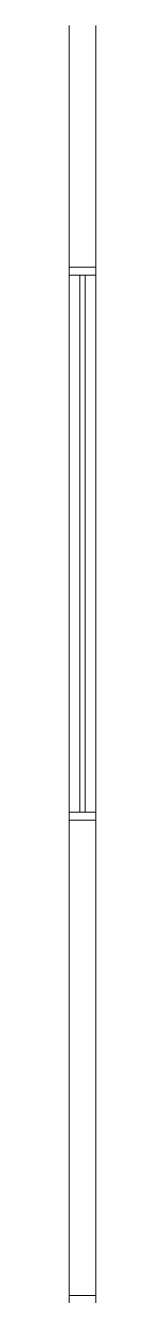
# Model space of a CAD drawing. Header units: millimetres. Extents: x -21807 to 17683, y 43568 to 60640.
# Drawn here: x 14201 to 14251, y 53122 to 55487 of the extents above; entities that cross this region are included whole.
import ezdxf

# ---------------------------------------------------------------- set-up
doc = ezdxf.new("R2010")
doc.units = ezdxf.units.MM
doc.layers.add('A-FLOR', color=7, linetype='Continuous', lineweight=9, true_color=0x007f00)
doc.layers.add('A-GLAZ', color=7, linetype='Continuous', lineweight=9, true_color=0x00007f)
doc.layers.add('A-WALL', color=7, linetype='Continuous', lineweight=9)

# ---------------------------------------------------------------- blocks, each defined once
blk = doc.blocks.new('AK_OViewTuongPanel - 1000x1200-1199073-MẶT BẰNG HỆ THỐNG GIÓ THẢI')
at = {"layer": 'A-GLAZ', "true_color": 0xaaaaaa}
h = blk.add_hatch(dxfattribs=at)
h.set_pattern_fill('FP_2', color=253, style=0, pattern_type=2)
h.set_pattern_definition([(307.5, (-54521.94, 14226.41), (107.6708, 3.52028), [7.376, -77.561, 7.376, -87.62, -90.805]), (307.5, (-54521.94, 14226.41), (107.6708, 3.52028), [-179.934, 7.376, -83.429]), (277.5, (-54521.94, 14226.41), (157.70153, -98.89488), [7.376, -38.445, 7.376, -69.179, -29.337]), (277.5, (-54521.94, 14226.41), (157.70153, -98.89488), [-122.377, 7.376, -21.961]), (237.5, (-54521.94, 14295.14), (0.31631, -174.01878), [7.376, -20.564, 7.376, -93.208, -131.318]), (237.5, (-54521.94, 14295.14), (0.31631, -174.01878), [-128.524, 7.376, -123.942]), (227.5, (-54521.94, 14295.14), (49.0445, -167.9829), [7.376, -6.594, 7.376, -58.562, -75.438]), (227.5, (-54521.94, 14295.14), (49.0445, -167.9829), [-79.908, 7.376, -68.062])])
h.paths.add_polyline_path([(-515, 25), (-515, -25), (-500, -25), (-500, 25)])
h.paths.add_polyline_path([(500, 25), (500, -25), (515, -25), (515, 25)])
at = {"layer": 'A-GLAZ', "color": 254, "lineweight": 13, "true_color": 0xe0e0ef}
for p, q in [((-515, 25), (-500, 25)), ((-500, 25), (-500, 5)), ((500, 25), (515, 25)), ((500, 5), (500, 25)), ((-500, -5), (-500, -25)), ((500, -25), (500, -5)), ((-500, -25), (-515, -25)), ((515, -25), (500, -25))]:
    blk.add_line(p, q, dxfattribs=at)
at = {"layer": 'A-GLAZ', "color": 7, "lineweight": 13, "true_color": 0xececf5}
for p, q in [((-515, -25), (-515, 25)), ((515, 25), (515, -25)), ((-500, -5), (-500, 5)), ((-500, 5), (-500, -5)), ((500, 5), (500, -5)), ((500, -5), (500, 5))]:
    blk.add_line(p, q, dxfattribs=at)
at = {"layer": 'A-GLAZ', "color": 9, "lineweight": 13, "true_color": 0xaaaad4}
for p, q in [((-515, 25), (-515, -25)), ((-500, 25), (-515, 25)), ((500, 25), (-500, 25)), ((-500, -25), (-500, 25)), ((515, 25), (500, 25)), ((500, 25), (500, -25)), ((515, -25), (515, 25)), ((500, 5), (-500, 5)), ((-500, 5), (-500, -5)), ((500, -5), (500, 5)), ((-500, -5), (500, -5)), ((-515, -25), (-500, -25)), ((-500, -25), (500, -25)), ((500, -25), (515, -25))]:
    blk.add_line(p, q, dxfattribs=at)
at = {"layer": 'A-GLAZ', "color": 254, "lineweight": 13, "true_color": 0xcccce5}
for p, q in [((-500, 25), (500, 25)), ((-500, 5), (500, 5)), ((500, -5), (-500, -5)), ((500, -25), (-500, -25))]:
    blk.add_line(p, q, dxfattribs=at)
blk = doc.blocks.new('AK_OViewTuongPanel - 2000x1200-V30-MẶT BẰNG HỆ THỐNG GIÓ THẢI')
at = {"layer": 'A-GLAZ', "color": 9, "lineweight": 13, "true_color": 0xaaaad4}
for p, q in [((-1015, 25), (-1015, -25)), ((-1000, 25), (-1015, 25)), ((-1000, -25), (-1000, 25)), ((1000, 25), (-1000, 25)), ((1015, 25), (1000, 25)), ((1000, 25), (1000, -25)), ((1015, -25), (1015, 25)), ((1000, 5), (-1000, 5)), ((-1000, 5), (-1000, -5)), ((1000, -5), (1000, 5)), ((-1000, -5), (1000, -5)), ((-1015, -25), (-1000, -25)), ((-1000, -25), (1000, -25)), ((1000, -25), (1015, -25))]:
    blk.add_line(p, q, dxfattribs=at)
at = {"layer": 'A-GLAZ', "color": 7, "lineweight": 13, "true_color": 0xececf5}
for p, q in [((-1015, -25), (-1015, 25)), ((1015, 25), (1015, -25)), ((-1000, -5), (-1000, 5)), ((-1000, 5), (-1000, -5)), ((1000, 5), (1000, -5)), ((1000, -5), (1000, 5))]:
    blk.add_line(p, q, dxfattribs=at)
at = {"layer": 'A-GLAZ', "color": 254, "lineweight": 13, "true_color": 0xe0e0ef}
for p, q in [((-1015, 25), (-1000, 25)), ((-1000, 25), (-1000, 5)), ((1000, 25), (1015, 25)), ((1000, 5), (1000, 25)), ((-1000, -5), (-1000, -25)), ((1000, -25), (1000, -5)), ((-1000, -25), (-1015, -25)), ((1015, -25), (1000, -25))]:
    blk.add_line(p, q, dxfattribs=at)
at = {"layer": 'A-GLAZ', "color": 254, "lineweight": 13, "true_color": 0xcccce5}
for p, q in [((-1000, 25), (1000, 25)), ((-1000, 5), (1000, 5)), ((1000, -5), (-1000, -5)), ((1000, -25), (-1000, -25))]:
    blk.add_line(p, q, dxfattribs=at)
blk = doc.blocks.new('AK-SGS-M3-A_rvt-1-MẶT BẰNG HỆ THỐNG GIÓ THẢI')
at = {"layer": 'A-WALL', "color": 253, "lineweight": 13, "true_color": 0xaaaaaa}
for p, q in [((14201.4, 55486.9), (14201.4, 55036.9)), ((14251.4, 55036.9), (14251.4, 55486.9)), ((14201.4, 54006.9), (14201.4, 53121.9)), ((14251.4, 53121.9), (14251.4, 54006.9))]:
    blk.add_line(p, q, dxfattribs=at)
at = {"layer": 'A-WALL', "color": 254, "lineweight": 13, "true_color": 0xcccccc}
for p, q in [((14201.4, 55486.9), (14201.4, 55036.9)), ((14251.4, 55036.9), (14251.4, 55486.9)), ((14201.4, 54021.9), (14201.4, 55021.9)), ((14251.4, 55021.9), (14251.4, 54021.9)), ((14201.4, 54006.9), (14201.4, 53121.9)), ((14251.4, 53121.9), (14251.4, 54006.9))]:
    blk.add_line(p, q, dxfattribs=at)
at = {"layer": 'A-WALL', "color": 254, "lineweight": 13, "true_color": 0xe0e0e0}
for p, q in [((14201.4, 55036.9), (14251.4, 55036.9)), ((14201.4, 55021.9), (14201.4, 55036.9)), ((14251.4, 55036.9), (14251.4, 55021.9)), ((14201.4, 55021.9), (14201.4, 54021.9)), ((14251.4, 54021.9), (14251.4, 55021.9)), ((14201.4, 54006.9), (14201.4, 54021.9)), ((14251.4, 54021.9), (14251.4, 54006.9)), ((14251.4, 54006.9), (14201.4, 54006.9)), ((14201.4, 53121.9), (14251.4, 53121.9))]:
    blk.add_line(p, q, dxfattribs=at)
at = {"layer": 'A-WALL', "color": 7, "lineweight": 13, "true_color": 0xececec}
for p, q in [((14201.4, 55036.9), (14251.4, 55036.9)), ((14201.4, 55036.9), (14201.4, 55021.9)), ((14251.4, 55021.9), (14251.4, 55036.9)), ((14201.4, 54021.9), (14201.4, 54006.9)), ((14251.4, 54006.9), (14251.4, 54021.9)), ((14251.4, 54006.9), (14201.4, 54006.9)), ((14201.4, 53121.9), (14251.4, 53121.9))]:
    blk.add_line(p, q, dxfattribs=at)
at = {"layer": 'A-GLAZ', "color": 9, "lineweight": 13, "true_color": 0xaaaad4, "rotation": 89.99999999999993}
for name, p in [('AK_OViewTuongPanel - 1000x1200-1199073-MẶT BẰNG HỆ THỐNG GIÓ THẢI', (14226.4, 54521.9)), ('AK_OViewTuongPanel - 2000x1200-V30-MẶT BẰNG HỆ THỐNG GIÓ THẢI', (14226.4, 52106.9))]:
    blk.add_blockref(name, p, dxfattribs=at)
blk = doc.blocks.new('AK-SGS-M3-Hrvt_rvt-1-MẶT BẰNG HỆ THỐNG GIÓ THẢI')
at = {"layer": 'A-FLOR', "color": 254, "true_color": 0xe0efe0}
for p, q in [((14251.4, 55486.9), (14251.4, 55036.9)), ((14251.4, 54021.9), (14251.4, 55021.9)), ((14251.4, 54006.9), (14251.4, 53121.9))]:
    blk.add_line(p, q, dxfattribs=at)
at = {"layer": 'A-FLOR', "color": 254, "true_color": 0xcce5cc}
for p, q in [((14251.4, 55036.9), (14251.4, 55486.9)), ((14251.4, 53121.9), (14251.4, 54006.9))]:
    blk.add_line(p, q, dxfattribs=at)
at = {"layer": 'A-FLOR', "color": 7, "true_color": 0xf3f9f3}
for p, q in [((14251.4, 55036.9), (14251.4, 55021.9)), ((14251.4, 54021.9), (14251.4, 54006.9))]:
    blk.add_line(p, q, dxfattribs=at)
at = {"layer": 'A-FLOR', "color": 7, "true_color": 0xecf5ec}
for p, q in [((14251.4, 55021.9), (14251.4, 55036.9)), ((14251.4, 55021.9), (14251.4, 54021.9)), ((14251.4, 54006.9), (14251.4, 54021.9))]:
    blk.add_line(p, q, dxfattribs=at)

msp = doc.modelspace()

# ---------------------------------------------------------------- block references
at = {"lineweight": 5}
for name in ['AK-SGS-M3-Hrvt_rvt-1-MẶT BẰNG HỆ THỐNG GIÓ THẢI', 'AK-SGS-M3-A_rvt-1-MẶT BẰNG HỆ THỐNG GIÓ THẢI']:
    msp.add_blockref(name, (0, 0), dxfattribs=at)

doc.saveas('drawing.dxf')
